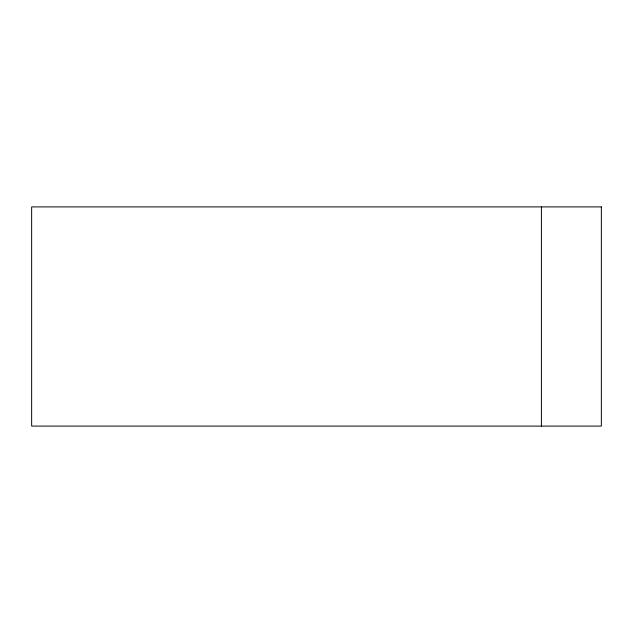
<?xml version="1.0" encoding="UTF-8"?>
<svg xmlns="http://www.w3.org/2000/svg" width="633" height="633" viewBox="0 0 633 633"><rect width="100%" height="100%" fill="white"/><g stroke="black" fill="none" stroke-linecap="round" stroke-linejoin="round"><path stroke-width="0.95" d="M541.413 206.904L541.413 426.096M601.35 206.904L31.65 206.904L31.65 426.096L601.35 426.096L601.35 206.904"/></g></svg>
